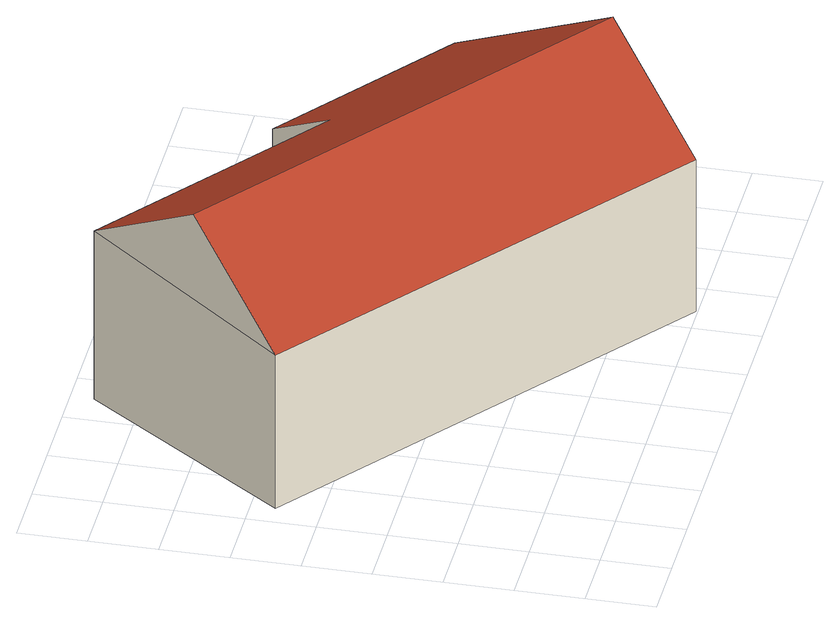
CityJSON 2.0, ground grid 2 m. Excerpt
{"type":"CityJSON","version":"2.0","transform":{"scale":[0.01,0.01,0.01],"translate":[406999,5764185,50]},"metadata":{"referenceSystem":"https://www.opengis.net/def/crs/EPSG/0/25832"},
"CityObjects":{
"building1":{"type":"Building","attributes":{"Gemeindeschluessel":"05515000","Geometrietyp2DReferenz":"3000","function":"31001_2700","roofType":"5000","measuredHeight":8.02},"geometry":[{"type":"Solid","lod":"2","boundaries":[[[[0,1,2,3]],[[4,5,1,0]],[[6,7,5,4]],[[8,9,7,6]],[[10,11,9,8]],[[3,2,11,10]],[[10,8,6,4,12,13]],[[13,12,0,3]],[[0,12,4]],[[10,13,3]],[[1,5,7,9,11,2]]]],"semantics":{"surfaces":[{"type":"WallSurface"},{"type":"RoofSurface"},{"type":"GroundSurface"}],"values":[[0,0,0,0,0,0,1,1,0,0,2]]}}]}
},
"vertices":[
[71,931,538],[71,931,36],[1286,6,36],[1286,6,533],[509,1535,587],[509,1535,36],[1194,1017,587],[1194,1017,36],[1340,1209,439],[1340,1209,36],[1869,810,439],[1869,810,36],[268,1203,838],[1486,283,838]
]}
